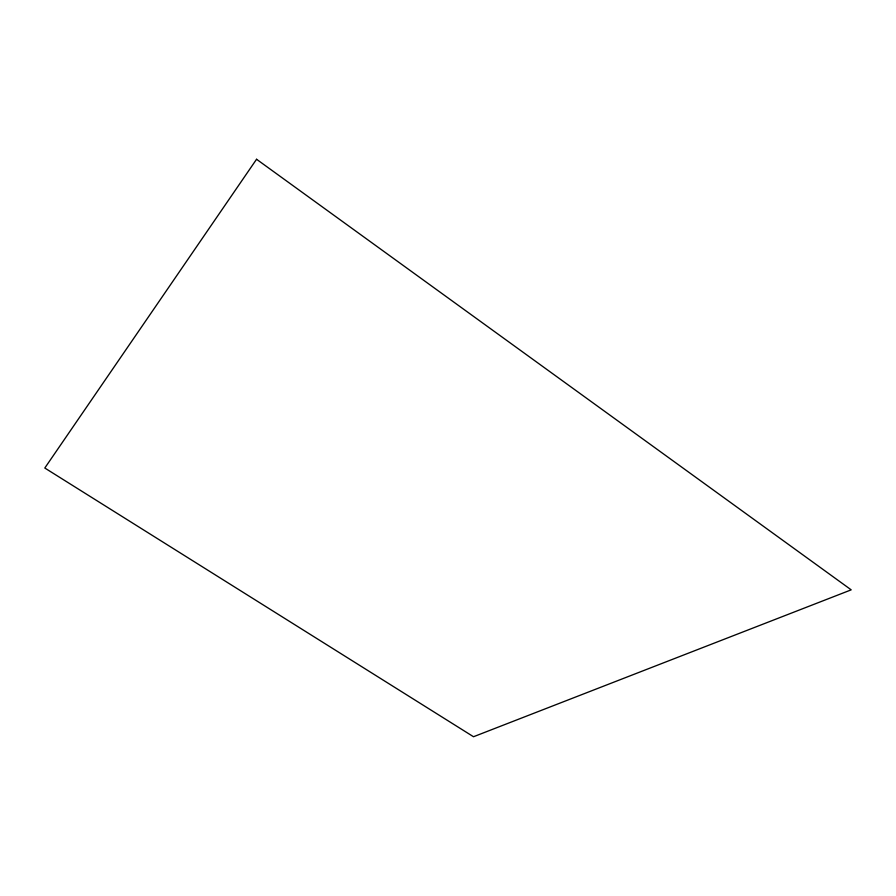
<?xml version="1.0" encoding="UTF-8"?>
<svg xmlns="http://www.w3.org/2000/svg" width="896" height="896" viewBox="0 0 896 896"><rect width="100%" height="100%" fill="white"/><g stroke="black" fill="none" stroke-linecap="round" stroke-linejoin="round"><path stroke-width="1.34" d="M256.558 159.264L44.8 468.026L473.514 736.736L851.2 589.848L256.558 159.264"/></g></svg>
